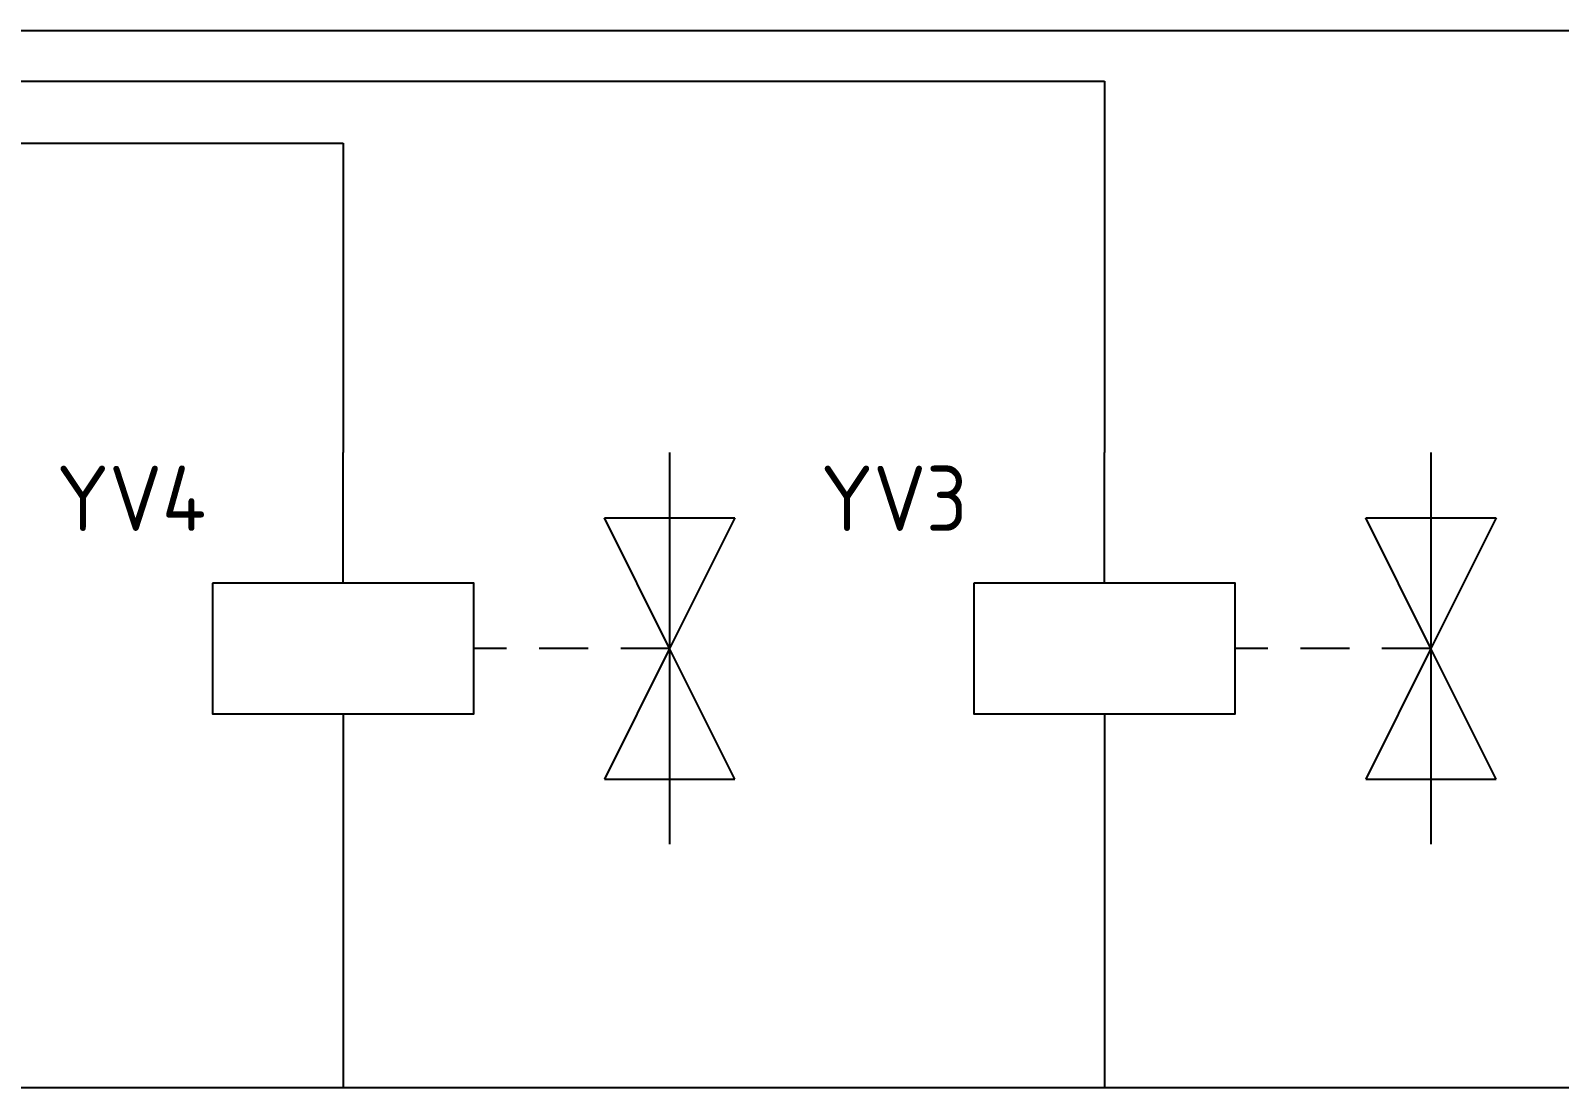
# Model space of a CAD drawing. Header units: millimetres. Extents: x 367 to 1026, y -455 to 11.
# Drawn here: x 644.5 to 703, y -342.9 to -302.4 of the extents above; entities that cross this region are included whole.
import ezdxf
from ezdxf.enums import TextEntityAlignment as Align

# ---------------------------------------------------------------- set-up
doc = ezdxf.new("R2010")
doc.units = ezdxf.units.MM
doc.header["$LTSCALE"] = 6
for name, color, linetype in [('RED_2.5mm^2', 1, 'Continuous'), ('SYMS', 7, 'Continuous'), ('TAGS', 51, 'Continuous')]:
    doc.layers.add(name, color=color, linetype=linetype)
doc.styles.add('WD_IEC', font='isocp2.shx', dxfattribs={"width": 0.9, "height": 4})

# ---------------------------------------------------------------- blocks, each defined once
blk = doc.blocks.new('VSV1')
for p, q in [((0, 2.5), (0, 7.5)), ((12.5, 7.5), (12.5, -7.5)), ((12.5, 0), (10, 5)), ((10, 5), (15, 5)), ((15, 5), (12.5, 0)), ((6.25, 0), (5, 0)), ((9.375, 0), (7.5, 0)), ((12.5, 0), (10, -5)), ((12.5, 0), (10.625, 0)), ((15, -5), (12.5, 0)), ((0, -2.5), (0, -7.5)), ((10, -5), (15, -5))]:
    blk.add_line(p, q)
blk.add_lwpolyline([(-5, 2.5), (-5, -2.5), (5, -2.5), (5, 2.5)], close=True)
at = {"style": 'WD_IEC'}
for tag, p in [('INST', (-5.25, 11.5)), ('LOC', (-5.25, 8)), ('TAG1', (-5.25, 4.5)), ('DESC1', (-5.25, -6.85)), ('DESC2', (-5.25, -10.35)), ('DESC3', (-5.25, -13.85))]:
    blk.add_attdef(tag, text='', height=2.5, dxfattribs=at).set_placement(p, align=Align.RIGHT)
at = {"style": 'WD_IEC', "flags": 1}
for tag, p, height in [('X2TERM01', (0, 7.5), 0.32), ('X4LINK', (-5, 0), 0.32), ('X1LINK', (12.5, 0), 0.32), ('ASSYCODE', (1, -4), 1), ('FAMILY', (1, -5.5), 1), ('CATDESC', (1, -7), 1), ('X8TERM02', (0, -7.5), 0.32)]:
    blk.add_attdef(tag, p, '', height=height, dxfattribs=at)
at = {"style": 'WD_IEC'}
blk.add_attdef('TERM01', text='', height=2, rotation=90, dxfattribs=at).set_placement((-1, 7.5), align=Align.RIGHT)
at = {"style": 'WD_IEC', "flags": 9}
for tag, p in [('MFG', (-6, 1)), ('CAT', (-6, -1.5))]:
    blk.add_attdef(tag, text='', height=1.5, dxfattribs=at).set_placement(p, align=Align.RIGHT)
at = {"style": 'WD_IEC'}
blk.add_attdef('TERM02', (-1, -7.5), '', height=2, rotation=90, dxfattribs=at)
at = {"lineweight": 9, "style": 'WD_IEC'}
for tag, p in [('NO', (-5.5, -16.5)), ('NC', (-5.5, -20))]:
    blk.add_attdef(tag, text='', height=2.5, dxfattribs=at).set_placement(p, align=Align.TOP_RIGHT)
for tag, p in [('XREFNO', (-4, -16.5)), ('XREFNC', (-4, -20)), ('WDTAGALT', (-3.875, -23.125))]:
    blk.add_attdef(tag, text='', height=2.5, dxfattribs=at).set_placement(p, align=Align.TOP_LEFT)

msp = doc.modelspace()

# ---------------------------------------------------------------- linework, layer by layer
at = {"layer": 'RED_2.5mm^2'}
for p, q in [((626.268, -302.386), (713.986, -302.386)), ((621.223, -304.324), (685.578, -304.324)), ((685.578, -304.324), (685.578, -318.55)), ((616.178, -306.698), (656.428, -306.698)), ((656.428, -306.698), (656.428, -318.55))]:
    msp.add_line(p, q, dxfattribs=at)
at = {"layer": 'RED_2.5mm^2', "color": 250}
for p, q in [((656.428, -333.55), (656.428, -342.862)), ((685.578, -333.55), (685.578, -342.862)), ((472.766, -342.862), (741.531, -342.862))]:
    msp.add_line(p, q, dxfattribs=at)

# ---------------------------------------------------------------- block references
at = {"layer": 'SYMS'}
ref = msp.add_blockref('VSV1', (656.428, -326.05), dxfattribs=at)
ref.add_attrib('TAG1', 'YV4', dxfattribs={"layer": 'TAGS', "height": 2.5, "style": 'WD_IEC'}).set_placement((651.178, -321.55), align=Align.RIGHT)
ref = msp.add_blockref('VSV1', (685.578, -326.05), dxfattribs=at)
ref.add_attrib('TAG1', 'YV3', dxfattribs={"layer": 'TAGS', "height": 2.5, "style": 'WD_IEC'}).set_placement((680.328, -321.55), align=Align.RIGHT)

doc.saveas('drawing.dxf')
